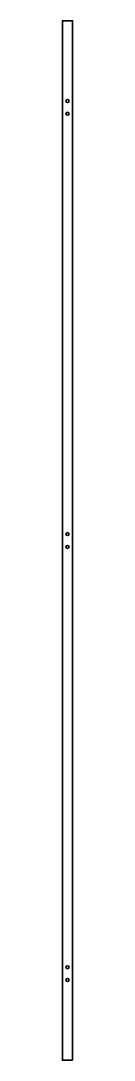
# Model space of a CAD drawing. Header units: millimetres. Extents: x 5 to 25, y -2045 to -5.
import ezdxf

# ---------------------------------------------------------------- set-up
doc = ezdxf.new("R2010")
doc.units = ezdxf.units.MM
doc.header["$MEASUREMENT"] = 0
doc.layers.add('Layer 1', color=7, linetype='Continuous')

# ---------------------------------------------------------------- blocks, each defined once
blk = doc.blocks.new('block 2')
at = {"layer": 'Layer 1', "color": 250, "lineweight": 35, "true_color": 0x1c1c1b}
blk.add_lwpolyline([(25, -2045), (5, -2045), (5, -5), (25, -5), (25, -2045)], dxfattribs=at)
for points in [[(18, -162.5), (18, -164.2), (16.7, -165.5), (15, -165.5), (13.3, -165.5), (12, -164.2), (12, -162.5), (12, -160.8), (13.3, -159.5), (15, -159.5), (16.7, -159.5), (18, -160.8), (18, -162.5)], [(18, -187.5), (18, -189.2), (16.7, -190.5), (15, -190.5), (13.3, -190.5), (12, -189.2), (12, -187.5), (12, -185.8), (13.3, -184.5), (15, -184.5), (16.7, -184.5), (18, -185.8), (18, -187.5)], [(18, -1012.5), (18, -1014.2), (16.7, -1015.5), (15, -1015.5), (13.3, -1015.5), (12, -1014.2), (12, -1012.5), (12, -1010.8), (13.3, -1009.5), (15, -1009.5), (16.7, -1009.5), (18, -1010.8), (18, -1012.5)], [(18, -1037.5), (18, -1039.2), (16.7, -1040.5), (15, -1040.5), (13.3, -1040.5), (12, -1039.2), (12, -1037.5), (12, -1035.8), (13.3, -1034.5), (15, -1034.5), (16.7, -1034.5), (18, -1035.8), (18, -1037.5)], [(18, -1862.5), (18, -1864.2), (16.7, -1865.5), (15, -1865.5), (13.3, -1865.5), (12, -1864.2), (12, -1862.5), (12, -1860.8), (13.3, -1859.5), (15, -1859.5), (16.7, -1859.5), (18, -1860.8), (18, -1862.5)], [(18, -1887.5), (18, -1889.2), (16.7, -1890.5), (15, -1890.5), (13.3, -1890.5), (12, -1889.2), (12, -1887.5), (12, -1885.8), (13.3, -1884.5), (15, -1884.5), (16.7, -1884.5), (18, -1885.8), (18, -1887.5)]]:
    blk.add_open_spline(points, degree=3, knots=[0, 0, 0, 0, 1, 1, 1, 2, 2, 2, 3, 3, 3, 4, 4, 4, 4], dxfattribs=at)

msp = doc.modelspace()

# ---------------------------------------------------------------- block references
at = {"layer": 'Layer 1'}
msp.add_blockref('block 2', (0, 0), dxfattribs=at)

doc.saveas('drawing.dxf')
